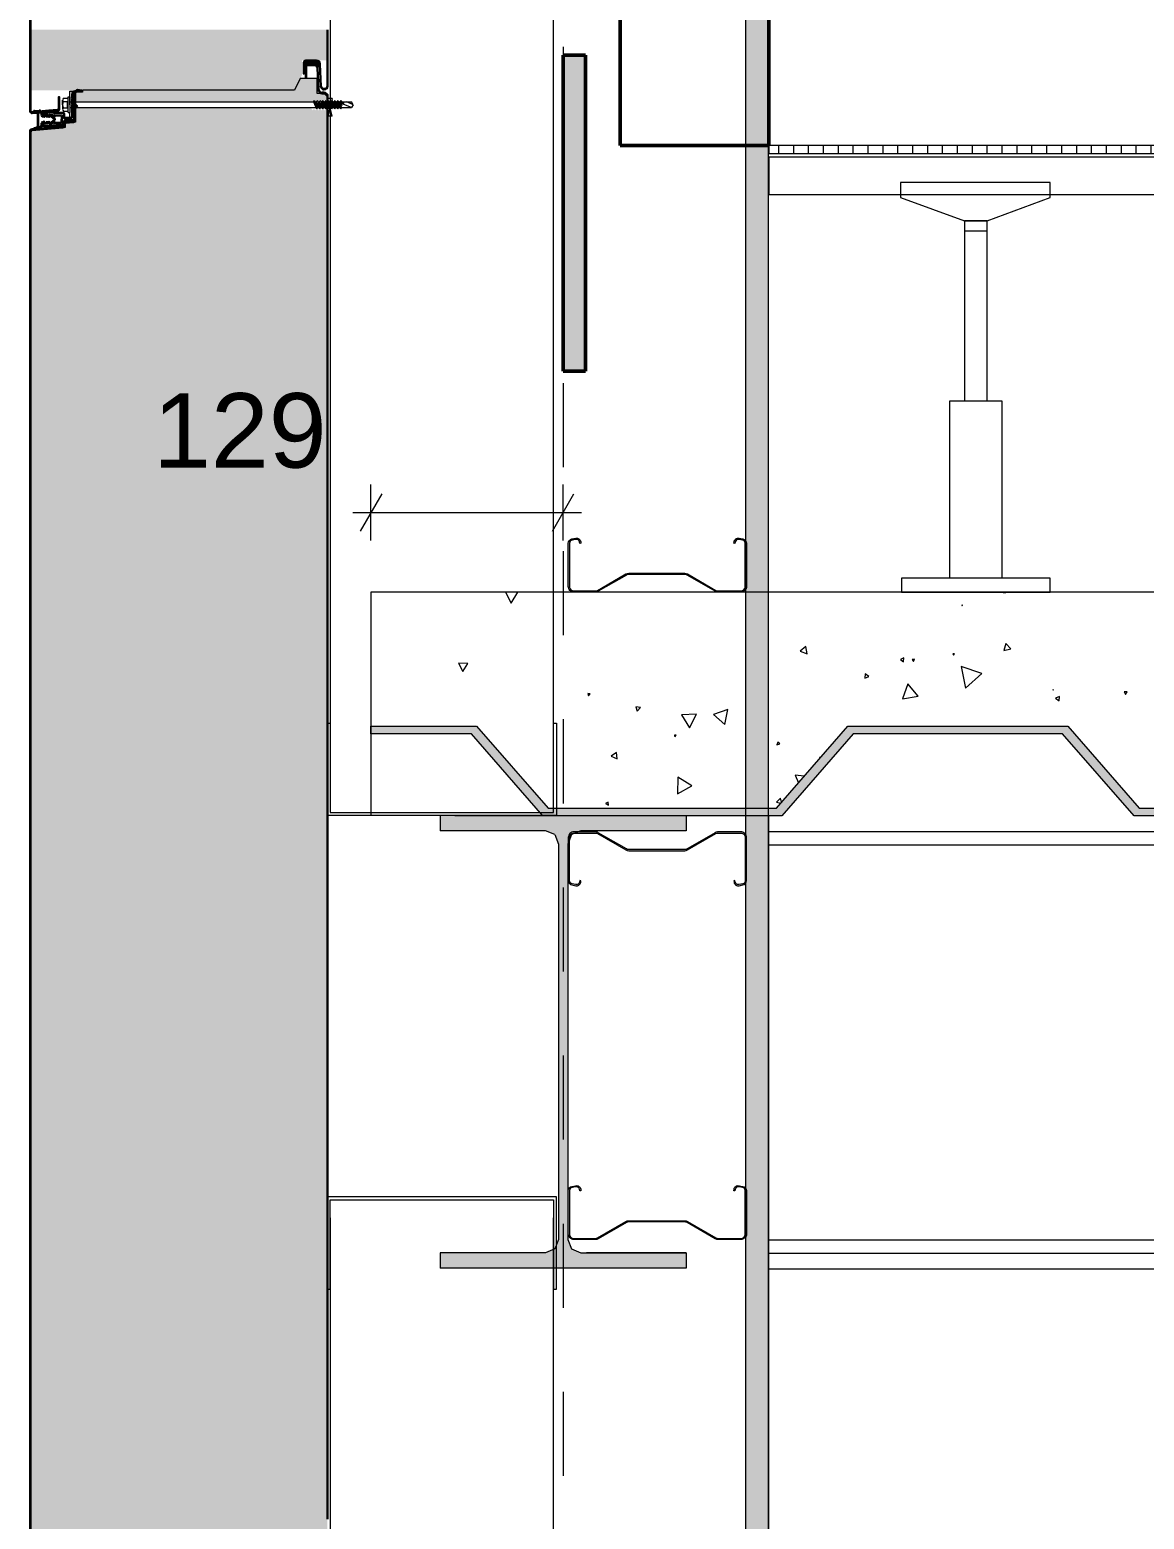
# Model space of a CAD drawing. Header units: millimetres. Extents: x -54677 to 188015, y -4000 to 32873.
# Drawn here: x -20213 to -19465, y 15278 to 16278 of the extents above; entities that cross this region are included whole.
import ezdxf

# ---------------------------------------------------------------- set-up
doc = ezdxf.new("R2010")
doc.units = ezdxf.units.MM
doc.header["$MEASUREMENT"] = 0
doc.linetypes.add('Dashed', pattern=[112.888889, 56.444445, -56.444445])
for name, color, linetype, lineweight in [('0_Pen_No__1', 7, 'Continuous', 13), ('0_Pen_No__101', 252, 'Continuous', 15), ('0_Pen_No__3', 7, 'Continuous', 18), ('0_Pen_No__4', 7, 'Continuous', 20), ('0_Pen_No__5', 7, 'Continuous', 25), ('0_Pen_No__7', 7, 'Continuous', 35), ('A-25-M_Wall_Int_Pen_No__87', 8, 'Continuous', 20), ('A-30-M_Stair_Pen_No__146', 8, 'Continuous', 0), ('A-30-M_Stair_Pen_No__191', 7, 'Continuous', 5), ('New_A-30-M_Stair_Pen_No__191', 7, 'Continuous', 5), ('New_A-95-D_1_20_Pen_No__1', 7, 'Continuous', 13), ('New_S-280-M_STRUCT_FRAME.IFC Import_Pen_No__1', 7, 'Continuous', 13), ('New_S-280-M_STRUCT_FRAME.IFC Import_Pen_No__160', 5, 'Continuous', 200), ('New_S-280-M_STRUCT_FRAME.IFC Import_Pen_No__90', 8, 'Continuous', 20), ('S-280-M_STRUCT_FRAME.IFC Import_Pen_No__1', 7, 'Continuous', 13), ('S-280-M_STRUCT_FRAME.IFC Import_Pen_No__160', 5, 'Continuous', 200)]:
    doc.layers.add(name, color=color, linetype=linetype, lineweight=lineweight)
for name, color, linetype, lineweight, true_color in [('0_Pen_No__81', 7, 'Continuous', 20, 0x6a6a6a), ('A-20-M_Ceiling_Pen_No__241', 7, 'Continuous', 13, 0xc30c20), ('A-20-M_Floor_Slab_Pen_No__149', 7, 'Continuous', 0, 0x2a2a2a), ('A-30-M_Stair_Pen_No__107', 7, 'Continuous', 15, 0xa6a6a6), ('A-30-M_Stair_Pen_No__145', 7, 'Continuous', 0, 0xa6a6a6), ('New_A-25-M_Wall_Int_Pen_No__27', 7, 'Continuous', 50, 0x2a2a2a), ('New_A-30-M_Stair_Pen_No__145', 7, 'Continuous', 0, 0xa6a6a6), ('New_S-280-M_STRUCT_FRAME.IFC Import_Pen_No__30', 7, 'Continuous', 50, 0x2a2a2a)]:
    doc.layers.add(name, color=color, linetype=linetype, lineweight=lineweight, true_color=true_color)
doc.layers.add('New_A-95-D_1_20', color=7, linetype='Continuous')
doc.styles.add('GENERATED_STYLE_1', font='')
doc.styles.get('GENERATED_STYLE_1').set_extended_font_data('Arial')
doc.dimstyles.new('GENERATED_STYLE__3', dxfattribs={"dimtxt": 50, "dimasz": 19, "dimexe": 0.18, "dimexo": 50, "dimgap": 0.09, "dimtad": 1, "dimtih": 1, "dimtoh": 1, "dimdec": 0, "dimzin": 0, "dimdsep": 46, "dimtxsty": 'GENERATED_STYLE_1', "dimblk": 'ARROWHEAD_2', "dimblk1": 'ARROWHEAD_2', "dimblk2": 'ARROWHEAD_2', "dimcen": 0.09, "dimclrd": 7, "dimclre": 7, "dimclrt": 7, "dimadec": 0, "dimazin": 0, "dimtfac": 1, "dimtdec": 4, "dimtmove": 2, "dimatfit": 3, "dimfxl": 1, "dimtolj": 1, "dimtzin": 0, "dimarcsym": 0})

# ---------------------------------------------------------------- blocks, each defined once
blk = doc.blocks.new('*X12')
at = {"layer": '0_Pen_No__101', "linetype": 'Continuous'}
for p, q in [((-19893.5, 15900), (-19889.7, 15892.7)), ((-19889.7, 15892.7), (-19885.1, 15900)), ((-19586.7, 15891.2), (-19587.1, 15891.2)), ((-19587.1, 15891.2), (-19586.9, 15890.9)), ((-19586.9, 15890.9), (-19586.7, 15891.2)), ((-19559.2, 15899.5), (-19555.7, 15900)), ((-19558.9, 15900), (-19559.2, 15899.5)), ((-19691.9, 15863.6), (-19695.7, 15860.3)), ((-19695.7, 15860.3), (-19690.9, 15858.6)), ((-19690.9, 15858.6), (-19691.9, 15863.6)), ((-19557.5, 15865.5), (-19558.9, 15860.9)), ((-19558.9, 15860.9), (-19554.2, 15862)), ((-19554.2, 15862), (-19557.5, 15865.5)), ((-19925.1, 15852.4), (-19922.2, 15846.7)), ((-19918.7, 15852.1), (-19925.1, 15852.4)), ((-19922.2, 15846.7), (-19918.7, 15852.1)), ((-19626, 15855.8), (-19628.3, 15854.7)), ((-19628.3, 15854.7), (-19626.2, 15853.2)), ((-19626.2, 15853.2), (-19626, 15855.8)), ((-19618.8, 15855), (-19620.4, 15854.9)), ((-19620.4, 15854.9), (-19619.5, 15853.5)), ((-19619.5, 15853.5), (-19618.8, 15855)), ((-19592.1, 15858.5), (-19593.1, 15858.6)), ((-19593.1, 15858.6), (-19592.6, 15857.7)), ((-19592.6, 15857.7), (-19592.1, 15858.5)), ((-19652.1, 15845.1), (-19652.3, 15842.2)), ((-19652.3, 15842.2), (-19649.6, 15843.4)), ((-19649.6, 15843.4), (-19652.1, 15845.1)), ((-19573.6, 15845.3), (-19587.6, 15850)), ((-19587.6, 15850), (-19584.6, 15835.5)), ((-19584.6, 15835.5), (-19573.6, 15845.3)), ((-19838.3, 15832), (-19837.8, 15830.4)), ((-19836.7, 15831.7), (-19838.3, 15832)), ((-19837.8, 15830.4), (-19836.7, 15831.7)), ((-19623.3, 15838.4), (-19627, 15828.3)), ((-19627, 15828.3), (-19616.4, 15830.1)), ((-19616.4, 15830.1), (-19623.3, 15838.4)), ((-19525.7, 15834.7), (-19526, 15834.5)), ((-19526, 15834.5), (-19525.6, 15834.4)), ((-19525.6, 15834.4), (-19525.7, 15834.7)), ((-19476.2, 15833), (-19478.2, 15833.1)), ((-19478.2, 15833.1), (-19477.2, 15831.3)), ((-19477.2, 15831.3), (-19476.2, 15833)), ((-19806, 15823.1), (-19805, 15820.1)), ((-19802.8, 15822.5), (-19806, 15823.1)), ((-19805, 15820.1), (-19802.8, 15822.5)), ((-19744.2, 15821.3), (-19753.9, 15817.9)), ((-19746.2, 15811.2), (-19744.2, 15821.3)), ((-19521.6, 15830), (-19524.2, 15828.8)), ((-19524.2, 15828.8), (-19521.8, 15827.1)), ((-19521.8, 15827.1), (-19521.6, 15830)), ((-19765.2, 15818), (-19775.3, 15817.6)), ((-19775.3, 15817.6), (-19770, 15809)), ((-19770, 15809), (-19765.2, 15818)), ((-19753.9, 15817.9), (-19746.2, 15811.2)), ((-19778.9, 15803.9), (-19780.1, 15804.1)), ((-19780.1, 15804.1), (-19779.7, 15802.9)), ((-19779.7, 15802.9), (-19778.9, 15803.9)), ((-19819, 15792.4), (-19822.6, 15789.9)), ((-19818.6, 15788), (-19819, 15792.4)), ((-19710.7, 15799.4), (-19711.2, 15797.6)), ((-19711.2, 15797.6), (-19709.4, 15798.1)), ((-19709.4, 15798.1), (-19710.7, 15799.4)), ((-19822.6, 15789.9), (-19818.6, 15788)), ((-19682.7, 15789), (-19682.7, 15788.8)), ((-19682.5, 15788.9), (-19682.7, 15789)), ((-19682.7, 15788.8), (-19682.5, 15788.9)), ((-19777.8, 15775.8), (-19778, 15764.7)), ((-19768.3, 15770), (-19777.8, 15775.8)), ((-19692.9, 15776.5), (-19699, 15777.2)), ((-19699, 15777.2), (-19696.8, 15772)), ((-19778, 15764.7), (-19768.3, 15770)), ((-19708.9, 15761.8), (-19711.5, 15759)), ((-19708.1, 15759.1), (-19708.9, 15761.8)), ((-19824.5, 15759.1), (-19826.3, 15758)), ((-19826.3, 15758), (-19824.4, 15757)), ((-19824.4, 15757), (-19824.5, 15759.1)), ((-19711.5, 15759), (-19708.7, 15758.3))]:
    blk.add_line(p, q, dxfattribs=at)
blk = doc.blocks.new('Fill_6_1', base_point=(0, 0))
at = {"layer": '0_Pen_No__101', "color": 8, "linetype": 'Continuous', "lineweight": 15}
for p, q in [((-19983.8, 15900), (-19983.8, 15810)), ((-19468, 15900), (-19983.8, 15900)), ((-18277.5, 15900), (-19468, 15900)), ((-19983.8, 15810), (-19912.9, 15810)), ((-19912.9, 15810), (-19864.8, 15755)), ((-19711.6, 15755), (-19663.6, 15810)), ((-19663.6, 15810), (-19516, 15810)), ((-19516, 15810), (-19468, 15755)), ((-19864.8, 15755), (-19711.6, 15755)), ((-19468, 15755), (-19468, 15755)), ((-19468, 15755), (-19314.8, 15755))]:
    blk.add_line(p, q, dxfattribs=at)
at = {"layer": '0_Pen_No__101', "linetype": 'Continuous'}
blk.add_blockref('*X12', (0, 0), dxfattribs=at)
blk = doc.blocks.new('*D34')
at = {"layer": 'New_A-95-D_1_20_Pen_No__1', "linetype": 'Continuous'}
for p, q in [((-19983.8, 15934.8), (-19983.8, 15972.3)), ((-19854.8, 15934.8), (-19854.8, 15972.3)), ((-19976.5, 15966), (-19991, 15941)), ((-19862, 15941), (-19847.5, 15966)), ((-19996, 15953.5), (-19983.8, 15953.5)), ((-19983.8, 15953.5), (-19854.8, 15953.5)), ((-19854.8, 15953.5), (-19842.5, 15953.5))]:
    blk.add_line(p, q, dxfattribs=at)
at = {"layer": 'New_A-95-D_1_20_Pen_No__1', "insert": (-20130.1, 15982.9), "char_height": 50, "attachment_point": 7, "style": 'GENERATED_STYLE_1'}
blk.add_mtext('\\A1;{\\fArial|b0|i0|c0|p34;129}', dxfattribs=at)
blk = doc.blocks.new('ARROWHEAD_2')
at = {"color": 0, "linetype": 'Continuous', "lineweight": 0}
for p, q in [((-0.378, -0.655), (0.378, 0.655)), ((0, 0), (-1, 0))]:
    blk.add_line(p, q, dxfattribs=at)

msp = doc.modelspace()

# ---------------------------------------------------------------- hatches: boundary and pattern name
at = {"layer": '0_Pen_No__3', "linetype": 'Continuous'}
msp.add_hatch(color=256, dxfattribs=at).paths.add_polyline_path([(-20022.1, 16254.4), (-20026, 16254.4, 0.414214), (-20027.7, 16252.8), (-20028.6, 16252.8), (-20028.6, 16255.4, -0.414214), (-20027.5, 16256.4), (-20020.4, 16256.4, -0.39896), (-20018.4, 16254.5), (-20018.4, 16252.8), (-20019.6, 16252.8, 0.304072)])
h = msp.add_hatch(dxfattribs=at)
h.set_pattern_fill('ANSI31_0001', color=256, style=0, pattern_type=2)
h.set_pattern_definition([(135, (-19255.35, 15583.42), (220.97, 220.97), [])])
h.paths.add_polyline_path([(-20018.4, 16252.8), (-20019.6, 16252.8, 0.304072), (-20022.1, 16254.4), (-20026, 16254.4, 0.414214), (-20027.7, 16252.8), (-20028.6, 16252.8), (-20028.6, 16255.4, -0.414214), (-20027.5, 16256.4), (-20020.4, 16256.4, -0.39896), (-20018.4, 16254.5)])
at = {"layer": '0_Pen_No__4', "linetype": 'Continuous', "lineweight": 0, "true_color": 0x000000}
for points in [[(-20013.2, 16277.6), (-20013.2, 16256.9), (-20013.2, 16257), (-20030.2, 16257), (-20030.2, 16247), (-20035.2, 16237), (-20212.2, 16237), (-20212.2, 16277.6)], [(-20021.8, 16230.1), (-20022.5, 16229.3), (-20182.2, 16229.3), (-20182.2, 16235.2, -0.085197), (-20182.2, 16235.6), (-20177.5, 16235.6), (-20177.5, 16237), (-20035.2, 16237), (-20031.3, 16244.8), (-20020, 16244.8), (-20020, 16234.8), (-20015.2, 16234.8), (-20013.2, 16232.8), (-20013.2, 16229.3), (-20013.5, 16229.3), (-20013.8, 16230.1), (-20013.5, 16228.9), (-20013.5, 16228.9), (-20013.9, 16228.2), (-20013.9, 16228.2), (-20014.5, 16229.3), (-20013.8, 16230.1)], [(-20212.2, 16122.9), (-20212.2, 16198.9), (-20212.2, 16209.9), (-20204.6, 16210.5), (-20202.7, 16210.7), (-20189.2, 16211.9), (-20189.2, 16214.5, -0.177727), (-20189.1, 16214.9), (-20182.2, 16215.5), (-20182.2, 16224.8), (-20181.8, 16225.3), (-20024, 16225.3), (-20023.1, 16223.4), (-20022.7, 16224.2), (-20021.7, 16224.2), (-20021.1, 16223.4), (-20020.7, 16224.2), (-20019.7, 16224.2), (-20019.1, 16223.4), (-20018.7, 16224.2), (-20017.7, 16224.2), (-20017.1, 16223.4), (-20016.7, 16224.2), (-20015.7, 16224.2), (-20015.1, 16223.4), (-20014.7, 16224.2), (-20013.7, 16224.2), (-20013.2, 16223.5), (-20013.2, 16122.9)], [(-20013.2, 16122.9), (-20013.2, 15277.6), (-20212.2, 15277.6), (-20212.2, 16122.9)], [(-20013.2, 15277.6), (-20013.2, 15256.9), (-20013.2, 15257), (-20030.2, 15257), (-20030.2, 15247), (-20035.2, 15237), (-20212.2, 15237), (-20212.2, 15277.6)]]:
    msp.add_hatch(color=178, dxfattribs=at).paths.add_polyline_path(points)
at = {"layer": '0_Pen_No__4', "linetype": 'Continuous'}
h = msp.add_hatch(dxfattribs=at)
h.set_pattern_fill('INSUL_0001', color=256, style=0, pattern_type=2)
h.set_pattern_definition([(135, (-19455.1, 15233), (1591, 1591), []), (135, (-18924.8, 15763.2), (1591, 1591), [750, -750]), (135, (-18394.5, 16293.6), (1591, 1591), [750, -750])])
h.paths.add_polyline_path([(-20184.3, 16229.3), (-20182.2, 16235.2, -0.085197), (-20182.2, 16235.6), (-20177.5, 16235.6), (-20177.5, 16237), (-20035.2, 16237), (-20031.3, 16244.8), (-20020, 16244.8), (-20020, 16234.8), (-20015.2, 16234.8), (-20013.2, 16232.8), (-20013.2, 16228.5), (-20013.5, 16228.9), (-20013.9, 16228.2), (-20014.9, 16228.2), (-20015.5, 16228.9), (-20015.9, 16228.2), (-20016.9, 16228.2), (-20017.5, 16228.9), (-20017.9, 16228.2), (-20018.9, 16228.2), (-20019.5, 16228.9), (-20019.9, 16228.2), (-20020.9, 16228.2), (-20021.5, 16228.9), (-20024, 16229.3)])
at = {"layer": '0_Pen_No__7', "linetype": 'Continuous'}
h = msp.add_hatch(dxfattribs=at)
h.set_pattern_fill('ANSI31_0001', color=256, style=0, pattern_type=2)
h.set_pattern_definition([(45, (-20090.32, 16101.44), (-265.17, 265.17), [])])
h.paths.add_polyline_path([(-20196.2, 16217.9, -0.512725), (-20196.2, 16217.1), (-20199.2, 16215, -0.645734), (-20199.5, 16215.2), (-20199.4, 16215.5), (-20201.8, 16215.5), (-20202.6, 16215, -0.645734), (-20202.9, 16215.2), (-20202.8, 16215.5), (-20204.3, 16215.5, 0.414214), (-20204.8, 16215), (-20204.8, 16213.6, -0.185503), (-20205, 16213), (-20206.3, 16211.6, -0.189692), (-20207, 16211.2), (-20209.7, 16211, -0.78441), (-20209.8, 16211.6), (-20208, 16212, 0.34718), (-20207.3, 16213), (-20207.3, 16221.3, 0.396857), (-20208.2, 16222.3), (-20209.9, 16222.4, -0.78441), (-20209.9, 16223), (-20206.6, 16223.2, -0.235302), (-20205.8, 16222.9), (-20205, 16222.1, -0.185503), (-20204.8, 16221.4), (-20204.8, 16220, 0.414214), (-20204.3, 16219.5), (-20202.8, 16219.5), (-20202.9, 16219.9, -0.645734), (-20202.6, 16220.1), (-20201.8, 16219.5), (-20199.4, 16219.5), (-20199.5, 16219.9, -0.645734), (-20199.2, 16220.1)])
h.paths.add_polyline_path([(-20197.6, 16217.4, 0.512725), (-20197.6, 16217.7), (-20198.7, 16218.5, 0.157084), (-20199, 16218.6), (-20201.3, 16218.6), (-20200.8, 16217.5), (-20201.3, 16216.4), (-20199, 16216.4, 0.157084), (-20198.7, 16216.5)], flags=0)
h.paths.add_polyline_path([(-20201.7, 16217.5), (-20202.2, 16218.6), (-20205.1, 16218.6, 0.414214), (-20205.3, 16218.4), (-20205.3, 16216.6, 0.414214), (-20205.1, 16216.4), (-20202.2, 16216.4)], flags=0)
at = {"layer": 'A-30-M_Stair_Pen_No__107', "linetype": 'Continuous'}
h = msp.add_hatch(dxfattribs=at)
h.set_pattern_fill('Gypsum_PB_0001', color=256, style=0, pattern_type=2)
h.set_pattern_definition([(0, (0, 0), (0, 3), [0, -3])])
h.paths.add_polyline_path([(-19716.8, 18902.6), (-19732.3, 18902.6), (-19732.3, 14608), (-19716.8, 14608)])
at = {"layer": 'A-30-M_Stair_Pen_No__145', "linetype": 'Continuous'}
h = msp.add_hatch(dxfattribs=at)
h.set_pattern_fill('Floor_Finish_0001', color=256, style=0, pattern_type=2)
h.set_pattern_definition([(90, (0, 0), (-10, 0), [])])
h.paths.add_polyline_path([(-19716.6, 16194.5), (-16696.7, 16194.5), (-16696.7, 16200), (-19716.6, 16200)])
at = {"layer": 'A-30-M_Stair_Pen_No__146', "linetype": 'Continuous'}
msp.add_hatch(color=256, dxfattribs=at).paths.add_polyline_path([(-19912.9, 15810), (-19864.8, 15755), (-19711.6, 15755), (-19663.6, 15810), (-19516, 15810), (-19468, 15755), (-19314.8, 15755), (-19266.7, 15810), (-19119.2, 15810), (-19071.1, 15755), (-18987.1, 15755), (-18917.9, 15755), (-18869.9, 15810), (-18722.4, 15810), (-18674.3, 15755), (-18549.9, 15755), (-18521.1, 15755), (-18473, 15810), (-18325.5, 15810), (-18277.5, 15755), (-18124.3, 15755), (-18076.2, 15810), (-17928.7, 15810), (-17880.6, 15755), (-17796.6, 15755), (-17727.4, 15755), (-17679.4, 15810), (-17531.8, 15810), (-17483.8, 15755), (-17330.6, 15755), (-17282.5, 15810), (-17135, 15810), (-17086.9, 15755), (-16933.7, 15755), (-16885.7, 15810), (-16738.1, 15810), (-16706.4, 15773.6), (-16706.4, 15764.3), (-16741.7, 15804.7), (-16882.1, 15804.7), (-16929.9, 15750), (-16933.7, 15750), (-16933.7, 15749.7), (-17090.5, 15749.7), (-17138.5, 15804.7), (-17279, 15804.7), (-17327, 15749.8), (-17487.3, 15749.8), (-17535.4, 15804.8), (-17675.8, 15804.8), (-17723.8, 15749.9), (-17727.4, 15749.9), (-17727.4, 15749.7), (-17884.2, 15749.7), (-17932.2, 15804.7), (-18072.7, 15804.7), (-18120.7, 15749.8), (-18120.9, 15749.8), (-18120.9, 15749.7), (-18124.3, 15749.7), (-18281, 15749.7), (-18329.1, 15804.7), (-18469.5, 15804.7), (-18517.5, 15749.8), (-18677.9, 15749.8), (-18725.9, 15804.8), (-18866.3, 15804.8), (-18914.4, 15749.9), (-18914.5, 15749.9), (-18914.6, 15749.7), (-18917.9, 15749.7), (-19074.7, 15749.7), (-19122.7, 15804.7), (-19263.2, 15804.7), (-19311.2, 15749.8), (-19471.5, 15749.8), (-19519.6, 15804.8), (-19660, 15804.8), (-19708, 15749.9), (-19868.4, 15749.9), (-19916.4, 15804.9), (-19983.8, 15804.9), (-19983.8, 15810)])
at = {"layer": 'New_A-30-M_Stair_Pen_No__145', "linetype": 'Continuous'}
h = msp.add_hatch(dxfattribs=at)
h.set_pattern_fill('Plywood_0001', color=256, style=0, pattern_type=2)
h.set_pattern_definition([(0, (0, 0), (0, 40), [])])
h.paths.add_polyline_path([(-16696.7, 16192), (-19716.6, 16192), (-19716.6, 16167), (-16696.7, 16167)])
for points in [[(-19735.5, 15900), (-19750.5, 15900, -0.131652), (-19752.6, 15900.6), (-19771.6, 15911.5, 0.131652), (-19773.1, 15911.9), (-19810.7, 15911.9, 0.131652), (-19812.2, 15911.5), (-19831.2, 15900.6, -0.131652), (-19833.3, 15900), (-19847.5, 15900, -0.414214), (-19851.3, 15903.8), (-19851.3, 15932.9, -0.36397), (-19848.9, 15935.7), (-19846.3, 15936.2, -0.414214), (-19843, 15933.9), (-19842.8, 15932.8), (-19843.6, 15932.7), (-19843.8, 15933.7, 0.414214), (-19846.2, 15935.4), (-19848.8, 15935, 0.36397), (-19850.5, 15932.9), (-19850.5, 15903.8, 0.414214), (-19847.5, 15900.8), (-19833.3, 15900.8, 0.131652), (-19831.6, 15901.2), (-19812.6, 15912.2, -0.131652), (-19810.7, 15912.7), (-19773.1, 15912.7, -0.131652), (-19771.2, 15912.2), (-19752.2, 15901.2, 0.131652), (-19750.5, 15900.8), (-19735.5, 15900.8, 0.414214), (-19732.5, 15903.8), (-19732.5, 15932.9, 0.36397), (-19734.2, 15935), (-19736.8, 15935.4, 0.414214), (-19739.2, 15933.7), (-19739.4, 15932.7), (-19740.2, 15932.8), (-19740, 15933.9, -0.414214), (-19736.7, 15936.2), (-19734.1, 15935.7, -0.36397), (-19731.7, 15932.9), (-19731.7, 15903.8, -0.414214)], [(-19735.5, 15739.1), (-19750.5, 15739.1, 0.131652), (-19752.6, 15738.5), (-19771.6, 15727.6, -0.131652), (-19773.1, 15727.2), (-19810.7, 15727.2, -0.131652), (-19812.2, 15727.6), (-19831.2, 15738.5, 0.131652), (-19833.3, 15739.1), (-19847.5, 15739.1, 0.414214), (-19851.3, 15735.3), (-19851.3, 15706.2, 0.36397), (-19848.9, 15703.4), (-19846.3, 15702.9, 0.414214), (-19843, 15705.2), (-19842.8, 15706.3), (-19843.6, 15706.4), (-19843.8, 15705.4, -0.414214), (-19846.2, 15703.7), (-19848.8, 15704.1, -0.36397), (-19850.5, 15706.2), (-19850.5, 15735.3, -0.414214), (-19847.5, 15738.3), (-19833.3, 15738.3, -0.131652), (-19831.6, 15737.9), (-19812.6, 15726.9, 0.131652), (-19810.7, 15726.4), (-19773.1, 15726.4, 0.131652), (-19771.2, 15726.9), (-19752.2, 15737.9, -0.131652), (-19750.5, 15738.3), (-19735.5, 15738.3, -0.414214), (-19732.5, 15735.3), (-19732.5, 15706.2, -0.36397), (-19734.2, 15704.1), (-19736.8, 15703.7, -0.414214), (-19739.2, 15705.4), (-19739.4, 15706.4), (-19740.2, 15706.3), (-19740, 15705.2, 0.414214), (-19736.7, 15702.9), (-19734.1, 15703.4, 0.36397), (-19731.7, 15706.2), (-19731.7, 15735.3, 0.414214)], [(-19735.5, 15465.3), (-19750.5, 15465.3, -0.131652), (-19752.6, 15465.9), (-19771.6, 15476.8, 0.131652), (-19773.1, 15477.2), (-19810.7, 15477.2, 0.131652), (-19812.2, 15476.8), (-19831.2, 15465.9, -0.131652), (-19833.3, 15465.3), (-19847.5, 15465.3, -0.414214), (-19851.3, 15469.1), (-19851.3, 15498.2, -0.36397), (-19848.9, 15501), (-19846.3, 15501.5, -0.414214), (-19843, 15499.2), (-19842.8, 15498.1), (-19843.6, 15498), (-19843.8, 15499, 0.414214), (-19846.2, 15500.7), (-19848.8, 15500.3, 0.36397), (-19850.5, 15498.2), (-19850.5, 15469.1, 0.414214), (-19847.5, 15466.1), (-19833.3, 15466.1, 0.131652), (-19831.6, 15466.5), (-19812.6, 15477.5, -0.131652), (-19810.7, 15478), (-19773.1, 15478, -0.131652), (-19771.2, 15477.5), (-19752.2, 15466.5, 0.131652), (-19750.5, 15466.1), (-19735.5, 15466.1, 0.414214), (-19732.5, 15469.1), (-19732.5, 15498.2, 0.36397), (-19734.2, 15500.3), (-19736.8, 15500.7, 0.414214), (-19739.2, 15499), (-19739.4, 15498), (-19740.2, 15498.1), (-19740, 15499.2, -0.414214), (-19736.7, 15501.5), (-19734.1, 15501, -0.36397), (-19731.7, 15498.2), (-19731.7, 15469.1, -0.414214)]]:
    msp.add_hatch(color=256, dxfattribs=at).paths.add_polyline_path(points)
at = {"layer": 'New_S-280-M_STRUCT_FRAME.IFC Import_Pen_No__160', "linetype": 'Continuous', "lineweight": 0, "true_color": 0x00007f}
for points in [[(-19839.7, 16260.6), (-19854.7, 16260.6), (-19854.7, 16048.4), (-19839.7, 16048.4)], [(-19772.2, 15446.2), (-19772.2, 15456.4), (-19842.8, 15456.4), (-19849.1, 15459), (-19851.7, 15465.3), (-19851.7, 15730.9), (-19849.1, 15737.2), (-19842.8, 15739.8), (-19772.2, 15739.8), (-19772.2, 15750), (-19937.3, 15750), (-19937.3, 15739.8), (-19866.7, 15739.8), (-19860.4, 15737.2), (-19857.8, 15730.9), (-19857.8, 15465.3), (-19860.4, 15459), (-19866.7, 15456.4), (-19937.3, 15456.4), (-19937.3, 15446.2)]]:
    msp.add_hatch(color=176, dxfattribs=at).paths.add_polyline_path(points)
at = {"layer": 'S-280-M_STRUCT_FRAME.IFC Import_Pen_No__160', "linetype": 'Continuous', "lineweight": 0, "true_color": 0x00007f}
msp.add_hatch(color=176, dxfattribs=at).paths.add_polyline_path([(-19772.2, 15446.2), (-19772.2, 15456.4), (-19842.8, 15456.4), (-19849.1, 15459), (-19851.7, 15465.3), (-19851.7, 15730.9), (-19849.1, 15737.2), (-19842.8, 15739.8), (-19772.2, 15739.8), (-19772.2, 15750), (-19937.3, 15750), (-19937.3, 15739.8), (-19866.7, 15739.8), (-19860.4, 15737.2), (-19857.8, 15730.9), (-19857.8, 15465.3), (-19860.4, 15459), (-19866.7, 15456.4), (-19937.3, 15456.4), (-19937.3, 15446.2)])

# ---------------------------------------------------------------- linework, layer by layer
at = {"layer": '0_Pen_No__1', "linetype": 'Continuous'}
for p, q in [((-20190.9, 16227.3), (-20190.9, 16230.4)), ((-20190.3, 16231.6), (-20187.1, 16231.6)), ((-20187.1, 16232.6), (-20185.9, 16232.6)), ((-20187.1, 16222), (-20187.1, 16232.6)), ((-20185.9, 16227.3), (-20185.9, 16236.3)), ((-20185.9, 16236.3), (-20182.9, 16236.3)), ((-20185.9, 16232.6), (-20185.9, 16222)), ((-20182.9, 16236.3), (-20182.9, 16236)), ((-20190.9, 16227.3), (-20190.9, 16224.2)), ((-20190.5, 16229.4), (-20187.1, 16229.4)), ((-20190.5, 16225.2), (-20187.1, 16225.2)), ((-20190.3, 16223), (-20187.1, 16223)), ((-20187.5, 16225.2), (-20187.5, 16229.4)), ((-20187.1, 16222), (-20185.9, 16222)), ((-20185.9, 16229.3), (-20022.5, 16229.3)), ((-20185.9, 16225.3), (-20020.6, 16225.3)), ((-20185.9, 16218.4), (-20185.9, 16222)), ((-20022.5, 16229.3), (-20021.8, 16230.1)), ((-20022.5, 16229.3), (-20020.3, 16224.6)), ((-20021.8, 16230.1), (-20020.3, 16224.6)), ((-20021.8, 16230.1), (-20019.7, 16225.3)), ((-20021.5, 16229.3), (-20020.5, 16229.3)), ((-20020.5, 16229.3), (-20019.8, 16230.1)), ((-20020.5, 16229.3), (-20018.3, 16224.6)), ((-20019.7, 16225.3), (-20020.3, 16224.6)), ((-20019.8, 16230.1), (-20017.7, 16225.3)), ((-20019.8, 16230.1), (-20018.3, 16224.6)), ((-20019.7, 16225.3), (-20018.6, 16225.3)), ((-20019.5, 16229.3), (-20018.5, 16229.3)), ((-20018.5, 16229.3), (-20017.8, 16230.1)), ((-20018.5, 16229.3), (-20016.3, 16224.6)), ((-20017.7, 16225.3), (-20018.3, 16224.6)), ((-20017.8, 16230.1), (-20015.7, 16225.3)), ((-20017.8, 16230.1), (-20016.3, 16224.6)), ((-20017.7, 16225.3), (-20016.6, 16225.3)), ((-20017.5, 16229.3), (-20016.5, 16229.3)), ((-20016.5, 16229.3), (-20015.8, 16230.1)), ((-20016.5, 16229.3), (-20014.3, 16224.6)), ((-20015.7, 16225.3), (-20016.3, 16224.6)), ((-20015.8, 16230.1), (-20014.3, 16224.6)), ((-20015.8, 16230.1), (-20013.7, 16225.3)), ((-20015.7, 16225.3), (-20014.6, 16225.3)), ((-20015.5, 16229.3), (-20014.5, 16229.3)), ((-20014.5, 16229.3), (-20013.8, 16230.1)), ((-20014.5, 16229.3), (-20012.3, 16224.6)), ((-20013.7, 16225.3), (-20014.3, 16224.6)), ((-20013.8, 16230.1), (-20011.7, 16225.3)), ((-20013.8, 16230.1), (-20012.3, 16224.6)), ((-20013.7, 16225.3), (-20012.6, 16225.3)), ((-20013.5, 16229.3), (-20012.5, 16229.3)), ((-20012.5, 16229.3), (-20011.8, 16230.1)), ((-20012.5, 16229.3), (-20010.3, 16224.6)), ((-20011.7, 16225.3), (-20012.3, 16224.6)), ((-20011.8, 16230.1), (-20010.3, 16224.6)), ((-20011.8, 16230.1), (-20009.7, 16225.3)), ((-20011.7, 16225.3), (-20010.6, 16225.3)), ((-20011.5, 16229.3), (-20010.5, 16229.3)), ((-20010.5, 16229.3), (-20009.8, 16230.1)), ((-20010.5, 16229.3), (-20008.3, 16224.6)), ((-20009.7, 16225.3), (-20010.3, 16224.6)), ((-20009.8, 16230.1), (-20007.7, 16225.3)), ((-20009.8, 16230.1), (-20008.3, 16224.6)), ((-20009.7, 16225.3), (-20008.6, 16225.3)), ((-20009.5, 16229.3), (-20008.5, 16229.3)), ((-20008.5, 16229.3), (-20007.8, 16230.1)), ((-20008.5, 16229.3), (-20006.3, 16224.6)), ((-20007.7, 16225.3), (-20008.3, 16224.6)), ((-20007.8, 16230.1), (-20006.3, 16224.6)), ((-20007.8, 16230.1), (-20005.7, 16225.3)), ((-20007.7, 16225.3), (-20006.6, 16225.3)), ((-20007.5, 16229.3), (-20006.5, 16229.3)), ((-20006.5, 16229.3), (-20005.8, 16230.1)), ((-20006.5, 16229.3), (-20004.3, 16224.6)), ((-20005.7, 16225.3), (-20006.3, 16224.6)), ((-20005.8, 16230.1), (-20003.7, 16225.3)), ((-20005.8, 16230.1), (-20004.3, 16224.6)), ((-20005.7, 16225.3), (-20004.6, 16225.3)), ((-20005.5, 16229.3), (-20004.5, 16229.3)), ((-20004.5, 16229.3), (-20003.8, 16230.1)), ((-20004.5, 16229.3), (-20003.3, 16226.8)), ((-20003.7, 16225.3), (-20004.3, 16224.6)), ((-20003.8, 16230.1), (-20003.3, 16228.3)), ((-20003.8, 16230.1), (-20003.3, 16229)), ((-20003.7, 16225.3), (-20002.6, 16225.3)), ((-20003.5, 16229.3), (-19996.9, 16229.3)), ((-20003.3, 16229), (-20003.3, 16226.8)), ((-20003.3, 16225.3), (-19996.9, 16225.3)), ((-19999.9, 16229.3), (-20002.8, 16228.5)), ((-20002.8, 16228.5), (-20002.1, 16227.5)), ((-19996.9, 16225.3), (-20002.1, 16227.5)), ((-19995.7, 16227.3), (-19999.9, 16229.3)), ((-19995.7, 16227.3), (-19996.9, 16229.3)), ((-19995.7, 16227.3), (-19996.9, 16225.3))]:
    msp.add_line(p, q, dxfattribs=at)
for centre, radius, start, end in [((-20189.3, 16230.4), 1.55, 130.9664, 221.2982), ((-20184.3, 16227.2), 6.54, 160.1759, 178.9651), ((-20184.3, 16227.4), 6.54, 181.0349, 199.8241), ((-20189.3, 16224.2), 1.55, 138.7018, 229.0336)]:
    msp.add_arc(centre, radius, start, end, dxfattribs=at)
at = {"layer": '0_Pen_No__3', "linetype": 'Continuous'}
for p, q in [((-20028.6, 16252.8), (-20028.6, 16255.4)), ((-20028.6, 16252.8), (-20028.6, 16255.4)), ((-20027.7, 16252.8), (-20028.6, 16252.8)), ((-20027.7, 16252.8), (-20028.6, 16252.8)), ((-20027.5, 16256.4), (-20020.4, 16256.4)), ((-20027.5, 16256.4), (-20020.4, 16256.4)), ((-20022.1, 16254.4), (-20026, 16254.4)), ((-20022.1, 16254.4), (-20026, 16254.4)), ((-20019.6, 16252.8), (-20018.4, 16252.8)), ((-20019.6, 16252.8), (-20018.4, 16252.8)), ((-20018.4, 16254.5), (-20018.4, 16252.8)), ((-20018.4, 16254.5), (-20018.4, 16252.8)), ((-20009.8, 16231.5), (-20012.7, 16231.5)), ((-20009.8, 16231.5), (-20012.7, 16219.5)), ((-20009.8, 16219.5), (-20012.7, 16231.5)), ((-20009.8, 16219.5), (-20012.7, 16219.5))]:
    msp.add_line(p, q, dxfattribs=at)
for centre, radius, start, end in [((-20027.5, 16255.4), 1.08, 90, 180.0001), ((-20027.5, 16255.4), 1.08, 90, 180.0001), ((-20026, 16252.8), 1.63, 90, 180), ((-20026, 16252.8), 1.63, 90, 180), ((-20022.1, 16251.8), 2.63, 22.3478, 90), ((-20022.1, 16251.8), 2.63, 22.3478, 90), ((-20020.4, 16254.4), 2, 2.9999, 90), ((-20020.4, 16254.4), 2, 2.9999, 90)]:
    msp.add_arc(centre, radius, start, end, dxfattribs=at)
at = {"layer": '0_Pen_No__4', "linetype": 'Continuous'}
for p, q in [((-20212.2, 16222.6), (-20212.2, 16277.6)), ((-20031.3, 16244.8), (-20035.2, 16237)), ((-20020, 16244.8), (-20031.3, 16244.8)), ((-20020, 16234.8), (-20020, 16244.8)), ((-20182.2, 16229.2), (-20182.2, 16235.6)), ((-20177.5, 16235.6), (-20182.2, 16235.6)), ((-20176.1, 16237), (-20177.5, 16237)), ((-20035.2, 16237), (-20177.5, 16237)), ((-20177.5, 16237), (-20177.5, 16235.6)), ((-20015.2, 16234.8), (-20020, 16234.8)), ((-20013.2, 16232.8), (-20015.2, 16234.8)), ((-20182.2, 16227.7), (-20180.9, 16226.4)), ((-20180.9, 16226.4), (-20182.2, 16224.8)), ((-20182.2, 16224.8), (-20182.2, 16215.5)), ((-20189.2, 16211.9), (-20212.2, 16209.9)), ((-20182.2, 16215.5), (-20189.2, 16214.9)), ((-20189.2, 16214.9), (-20189.2, 16211.9))]:
    msp.add_line(p, q, dxfattribs=at)
at = {"layer": '0_Pen_No__5', "linetype": 'Continuous'}
for p, q in [((-20012.7, 16239.9), (-20012.7, 16277.6)), ((-20028.6, 16248), (-20028.6, 16255.4)), ((-20027.7, 16252.8), (-20027.7, 16245.4)), ((-20027.5, 16256.4), (-20020.4, 16256.4)), ((-20022.1, 16254.4), (-20026, 16254.4)), ((-20018.7, 16237.3), (-20019.4, 16251.9)), ((-20018.4, 16254.5), (-20017.7, 16239.8)), ((-20029.1, 16248), (-20028.6, 16248)), ((-20027.7, 16245.4), (-20027.2, 16245.4)), ((-20182.9, 16235.2), (-20182.9, 16227.4)), ((-20182.2, 16227.6), (-20182.2, 16235.2)), ((-20177.9, 16236.9), (-20180.8, 16237.2)), ((-20180.8, 16236.5), (-20178, 16236.2)), ((-20178, 16236.2), (-20177.9, 16236.9)), ((-20016.2, 16235.4), (-20016.7, 16235.4)), ((-20015.3, 16235.4), (-20016.2, 16235.4)), ((-20012.7, 15277.6), (-20012.7, 16232.8)), ((-20182.9, 16227.4), (-20181.9, 16226.4)), ((-20181.9, 16226.4), (-20182.9, 16225.4)), ((-20182.9, 16225.4), (-20182.9, 16217)), ((-20180.9, 16226.4), (-20182.2, 16227.6)), ((-20182.2, 16225.1), (-20180.9, 16226.4)), ((-20182.2, 16217.1), (-20182.2, 16225.1)), ((-20190.6, 16212.7), (-20211.3, 16210.9)), ((-20211.3, 16210.2), (-20190.6, 16212)), ((-20189.9, 16214.4), (-20189.9, 16213.4)), ((-20189.2, 16213.5), (-20189.2, 16214.5)), ((-20183.6, 16216.3), (-20188.6, 16215.9)), ((-20188.6, 16215.2), (-20183.6, 16215.6))]:
    msp.add_line(p, q, dxfattribs=at)
at = {"layer": '0_Pen_No__5', "linetype": 'Continuous', "flags": 128}
for points in [[(-20212.9, 17209.2), (-20212.9, 16223.1, 0.440011), (-20211.2, 16221.6), (-20199.9, 16222.6), (-20194.2, 16223.1, 0.388879), (-20192.9, 16224.6), (-20192.9, 16232.4), (-20193.6, 16232.4), (-20193.6, 16224.5, -0.388879), (-20194.2, 16223.8), (-20200, 16223.3), (-20211.4, 16222.3, -0.440011), (-20212.2, 16223), (-20212.2, 17209.2)], [(-20013.2, 16277.6), (-20013.2, 16239.9, -0.974157), (-20017.2, 16239.8), (-20017.9, 16254.6, 0.39896), (-20020.4, 16256.9), (-20027.5, 16256.9, 0.414214), (-20029.1, 16255.4), (-20029.1, 16248)], [(-20027.2, 16245.4), (-20027.2, 16252.8, -0.414214), (-20026, 16253.9), (-20022.1, 16253.9, -0.39896), (-20019.9, 16251.9), (-20019.2, 16237.3, 0.39896), (-20016.7, 16234.9), (-20016.2, 16234.9), (-20015.3, 16234.9, -0.414214), (-20013.2, 16232.8), (-20013.2, 15277.6)], [(-20212.9, 16209.2), (-20212.9, 15223.1, 0.440011), (-20211.2, 15221.6), (-20199.9, 15222.6), (-20194.2, 15223.1, 0.388879), (-20192.9, 15224.6), (-20192.9, 15232.4), (-20193.6, 15232.4), (-20193.6, 15224.5, -0.388879), (-20194.2, 15223.8), (-20200, 15223.3), (-20211.4, 15222.3, -0.440011), (-20212.2, 15223), (-20212.2, 16209.2)]]:
    msp.add_lwpolyline(points, format="xyb", dxfattribs=at)
for points in [[(-20212.9, 16209.2), (-20212.9, 15277.6)], [(-20212.2, 15277.6), (-20212.2, 16209.2)]]:
    msp.add_lwpolyline(points, dxfattribs=at)
at = {"layer": '0_Pen_No__5', "linetype": 'Continuous'}
for centre, radius, start, end in [((-20027.5, 16255.4), 1.08, 90, 180.0001), ((-20026, 16252.8), 1.63, 90, 180), ((-20022.1, 16251.8), 2.63, 3, 90), ((-20020.4, 16254.4), 2, 2.9999, 90), ((-20180.9, 16235.2), 2, 85, 180), ((-20180.9, 16235.2), 1.3, 85, 180), ((-20016.7, 16237.4), 2, 183, 270.0001), ((-20015.2, 16239.9), 2.5, 183, 0), ((-20015.3, 16232.8), 2.63, 0, 90), ((-20211.2, 16209.2), 1.7, 95, 180), ((-20211.2, 16209.2), 1, 95, 180), ((-20190.7, 16213.5), 1.5, 275, 0), ((-20190.6, 16213.4), 0.7, 275, 0), ((-20188.4, 16214.4), 1.5, 95, 180), ((-20188.5, 16214.5), 0.7, 95.0001, 180), ((-20183.7, 16217.1), 1.5, 275, 0), ((-20183.6, 16217), 0.7, 275, 0)]:
    msp.add_arc(centre, radius, start, end, dxfattribs=at)
at = {"layer": '0_Pen_No__7', "linetype": 'Continuous'}
for p, q in [((-20209.8, 16223), (-20206.6, 16223.2)), ((-20209.8, 16222.4), (-20208.2, 16222.3)), ((-20207.3, 16213), (-20207.3, 16221.3)), ((-20205.8, 16222.9), (-20205, 16222.1)), ((-20204.8, 16220), (-20204.8, 16221.4)), ((-20209.7, 16211.6), (-20208, 16212)), ((-20209.6, 16211), (-20207, 16211.2)), ((-20206.3, 16211.6), (-20205, 16213)), ((-20204.8, 16213.6), (-20204.8, 16215)), ((-20204.3, 16219.5), (-20202.8, 16219.5)), ((-20204.3, 16215.5), (-20202.8, 16215.5)), ((-20202.8, 16219.5), (-20202.9, 16219.8)), ((-20202.8, 16215.5), (-20202.9, 16215.2)), ((-20202.6, 16220.1), (-20201.8, 16219.5)), ((-20202.6, 16215), (-20201.8, 16215.5)), ((-20201.8, 16219.5), (-20199.4, 16219.5)), ((-20201.8, 16215.5), (-20199.4, 16215.5)), ((-20199.4, 16219.5), (-20199.5, 16219.8)), ((-20199.4, 16215.5), (-20199.5, 16215.2)), ((-20199.2, 16220.1), (-20196.2, 16217.9)), ((-20199.2, 16215), (-20196.2, 16217.1))]:
    msp.add_line(p, q, dxfattribs=at)
at = {"layer": '0_Pen_No__7', "linetype": 'Continuous', "flags": 128}
msp.add_lwpolyline([(-20196.6, 16219.3, 0.198912), (-20196.3, 16219.1), (-20196.2, 16219.1), (-20196.2, 16220.2), (-20191.8, 16220, -0.414214), (-20191.3, 16219.5), (-20191.5, 16215.7, -0.388879), (-20192, 16215.2), (-20196.4, 16215), (-20196.4, 16216, 0.221334), (-20196.8, 16215.9), (-20197.7, 16215.1, -0.176327), (-20198, 16215), (-20199.8, 16214.9), (-20199.8, 16215.6, 0.221334), (-20200.2, 16215.4), (-20200.7, 16215, -0.176327), (-20201, 16214.8), (-20203.2, 16214.7), (-20203.2, 16215.7), (-20203.2, 16215.7, 0.198912), (-20203.6, 16215.6), (-20204.3, 16214.9, 0.198912), (-20204.5, 16214.6), (-20204.6, 16213.2), (-20190.7, 16213.7, 0.388879), (-20190.1, 16214.4), (-20190, 16215.4, -0.388879), (-20188.6, 16216.8), (-20183.5, 16217, 0.402694), (-20182.9, 16217.7), (-20182.9, 16236, 0.414214), (-20184.4, 16234.5), (-20184.4, 16231.7), (-20183.9, 16231.2), (-20184.4, 16230.7), (-20184.4, 16227.7), (-20183.9, 16227.2), (-20184.4, 16226.7), (-20184.4, 16219.2, -0.402694), (-20185, 16218.5), (-20189.3, 16218.3, -0.440011), (-20189.9, 16218.8), (-20189.8, 16220.9, 0.414214), (-20190.2, 16221.5), (-20203.6, 16222.1, 0.414214), (-20204.2, 16221.6), (-20204.2, 16220.7, 0.198912), (-20204.1, 16220.3), (-20203.4, 16219.6, 0.198912), (-20203.1, 16219.4), (-20203, 16219.4), (-20203, 16220.6), (-20201.2, 16220.5, -0.198912), (-20200.8, 16220.3), (-20200, 16219.4, 0.198912), (-20199.7, 16219.3), (-20199.6, 16219.3), (-20199.6, 16220.4), (-20197.8, 16220.3, -0.198912), (-20197.4, 16220.2)], format="xyb", close=True, dxfattribs=at)
at = {"layer": '0_Pen_No__7', "linetype": 'Continuous'}
for centre, radius, start, end in [((-20209.8, 16222.7), 0.3, 84.6555, 275.3795), ((-20208.3, 16221.3), 1, 0, 86.584), ((-20206.5, 16222.3), 1, 42.0362, 95), ((-20205.8, 16221.4), 1, 0, 42.0362), ((-20202.7, 16219.9), 0.2, 54.2907, 201.2393), ((-20199.3, 16219.9), 0.2, 54.2907, 201.2393), ((-20209.6, 16211.3), 0.3, 94.6205, 285.3445), ((-20208.3, 16213), 1, 283.416, 0), ((-20207, 16212.2), 1, 275, 317.9638), ((-20205.8, 16213.6), 1, 317.9638, 0), ((-20204.3, 16220), 0.5, 180, 270), ((-20204.3, 16215), 0.5, 90, 180), ((-20202.7, 16215.1), 0.2, 158.7607, 305.7093), ((-20199.3, 16215.1), 0.2, 158.7607, 305.7093), ((-20196.5, 16217.5), 0.5, 305.7093, 54.2907)]:
    msp.add_arc(centre, radius, start, end, dxfattribs=at)
at = {"layer": '0_Pen_No__81', "linetype": 'Continuous', "flags": 128}
for points in [[(-20011.2, 18888.6), (-20011.2, 15752), (-19861.2, 15752), (-19861.2, 18888.6)], [(-20011.2, 15480), (-20011.2, 14608), (-19861.2, 14608), (-19861.2, 15480)]]:
    msp.add_lwpolyline(points, dxfattribs=at)
for points in [[(-20013.2, 15812), (-20011.2, 15812), (-20011.2, 15752), (-19861.2, 15752), (-19861.2, 15812), (-19859.2, 15812), (-19859.2, 15750), (-20013.2, 15750)], [(-20013.2, 15432), (-20011.2, 15432), (-20011.2, 15492), (-19861.2, 15492), (-19861.2, 15432), (-19859.2, 15432), (-19859.2, 15494), (-20013.2, 15494)]]:
    msp.add_lwpolyline(points, close=True, dxfattribs=at)
at = {"layer": 'A-20-M_Ceiling_Pen_No__241', "linetype": 'Dashed'}
msp.add_line((-19854.8, 20217.3), (-19854.8, -4000), dxfattribs=at)
at = {"layer": 'A-20-M_Floor_Slab_Pen_No__149', "linetype": 'Continuous'}
msp.add_line((-19983.8, 15900), (-19983.8, 15750), dxfattribs=at)
at = {"layer": 'A-25-M_Wall_Int_Pen_No__87', "linetype": 'Continuous'}
msp.add_line((-19716.6, 14608), (-19716.6, 15750), dxfattribs=at)
at = {"layer": 'A-30-M_Stair_Pen_No__191', "linetype": 'Continuous', "flags": 128}
for points in [[(-19716.8, 18902.6), (-19732.3, 18902.6), (-19732.3, 14608), (-19716.8, 14608)], [(-19716.6, 16194.5), (-16696.7, 16194.5), (-16696.7, 16200), (-19716.6, 16200)], [(-19585.2, 16149.3), (-19570.1, 16149.3), (-19527.7, 16164.9), (-19527.7, 16175), (-19628.2, 16175), (-19628.2, 16164.9)], [(-19585.2, 16028.4), (-19570.1, 16028.4), (-19570.1, 16149.3), (-19585.2, 16149.3)], [(-19585.2, 16028.4), (-19570.1, 16028.4), (-19570.1, 16142.3), (-19585.2, 16142.3)], [(-19595.1, 16028.4), (-19560.2, 16028.4), (-19560.2, 15909.5), (-19595.1, 15909.5)], [(-19627.5, 15900), (-19527.9, 15900), (-19527.9, 15909.5), (-19627.5, 15909.5)]]:
    msp.add_lwpolyline(points, close=True, dxfattribs=at)
msp.add_lwpolyline([(-19311.2, 15749.8), (-19471.5, 15749.8), (-19519.6, 15804.8), (-19660, 15804.8), (-19708, 15749.9), (-19868.4, 15749.9), (-19916.4, 15804.9), (-19983.8, 15804.9), (-19983.8, 15810), (-19912.9, 15810), (-19864.8, 15755), (-19711.6, 15755), (-19663.6, 15810), (-19516, 15810), (-19468, 15755), (-19314.8, 15755)], dxfattribs=at)
at = {"layer": 'New_A-25-M_Wall_Int_Pen_No__27', "linetype": 'Continuous'}
for p, q in [((-19816.6, 18800), (-19816.6, 16200)), ((-19716.6, 18800), (-19716.6, 16200)), ((-19716.6, 16200), (-19816.6, 16200))]:
    msp.add_line(p, q, dxfattribs=at)
at = {"layer": 'New_A-30-M_Stair_Pen_No__191', "linetype": 'Continuous', "flags": 128}
msp.add_lwpolyline([(-16696.7, 16192), (-19716.6, 16192), (-19716.6, 16167), (-16696.7, 16167)], close=True, dxfattribs=at)
for points in [[(-19735.5, 15900), (-19750.5, 15900, -0.131652), (-19752.6, 15900.6), (-19771.6, 15911.5, 0.131652), (-19773.1, 15911.9), (-19810.7, 15911.9, 0.131652), (-19812.2, 15911.5), (-19831.2, 15900.6, -0.131652), (-19833.3, 15900), (-19847.5, 15900, -0.414214), (-19851.3, 15903.8), (-19851.3, 15932.9, -0.36397), (-19848.9, 15935.7), (-19846.3, 15936.2, -0.414214), (-19843, 15933.9), (-19842.8, 15932.8), (-19843.6, 15932.7), (-19843.8, 15933.7, 0.414214), (-19846.2, 15935.4), (-19848.8, 15935, 0.36397), (-19850.5, 15932.9), (-19850.5, 15903.8, 0.414214), (-19847.5, 15900.8), (-19833.3, 15900.8, 0.131652), (-19831.6, 15901.2), (-19812.6, 15912.2, -0.131652), (-19810.7, 15912.7), (-19773.1, 15912.7, -0.131652), (-19771.2, 15912.2), (-19752.2, 15901.2, 0.131652), (-19750.5, 15900.8), (-19735.5, 15900.8, 0.414214), (-19732.5, 15903.8), (-19732.5, 15932.9, 0.36397), (-19734.2, 15935), (-19736.8, 15935.4, 0.414214), (-19739.2, 15933.7), (-19739.4, 15932.7), (-19740.2, 15932.8), (-19740, 15933.9, -0.414214), (-19736.7, 15936.2), (-19734.1, 15935.7, -0.36397), (-19731.7, 15932.9), (-19731.7, 15903.8, -0.414214)], [(-19735.5, 15739.1), (-19750.5, 15739.1, 0.131652), (-19752.6, 15738.5), (-19771.6, 15727.6, -0.131652), (-19773.1, 15727.2), (-19810.7, 15727.2, -0.131652), (-19812.2, 15727.6), (-19831.2, 15738.5, 0.131652), (-19833.3, 15739.1), (-19847.5, 15739.1, 0.414214), (-19851.3, 15735.3), (-19851.3, 15706.2, 0.36397), (-19848.9, 15703.4), (-19846.3, 15702.9, 0.414214), (-19843, 15705.2), (-19842.8, 15706.3), (-19843.6, 15706.4), (-19843.8, 15705.4, -0.414214), (-19846.2, 15703.7), (-19848.8, 15704.1, -0.36397), (-19850.5, 15706.2), (-19850.5, 15735.3, -0.414214), (-19847.5, 15738.3), (-19833.3, 15738.3, -0.131652), (-19831.6, 15737.9), (-19812.6, 15726.9, 0.131652), (-19810.7, 15726.4), (-19773.1, 15726.4, 0.131652), (-19771.2, 15726.9), (-19752.2, 15737.9, -0.131652), (-19750.5, 15738.3), (-19735.5, 15738.3, -0.414214), (-19732.5, 15735.3), (-19732.5, 15706.2, -0.36397), (-19734.2, 15704.1), (-19736.8, 15703.7, -0.414214), (-19739.2, 15705.4), (-19739.4, 15706.4), (-19740.2, 15706.3), (-19740, 15705.2, 0.414214), (-19736.7, 15702.9), (-19734.1, 15703.4, 0.36397), (-19731.7, 15706.2), (-19731.7, 15735.3, 0.414214)], [(-19735.5, 15465.3), (-19750.5, 15465.3, -0.131652), (-19752.6, 15465.9), (-19771.6, 15476.8, 0.131652), (-19773.1, 15477.2), (-19810.7, 15477.2, 0.131652), (-19812.2, 15476.8), (-19831.2, 15465.9, -0.131652), (-19833.3, 15465.3), (-19847.5, 15465.3, -0.414214), (-19851.3, 15469.1), (-19851.3, 15498.2, -0.36397), (-19848.9, 15501), (-19846.3, 15501.5, -0.414214), (-19843, 15499.2), (-19842.8, 15498.1), (-19843.6, 15498), (-19843.8, 15499, 0.414214), (-19846.2, 15500.7), (-19848.8, 15500.3, 0.36397), (-19850.5, 15498.2), (-19850.5, 15469.1, 0.414214), (-19847.5, 15466.1), (-19833.3, 15466.1, 0.131652), (-19831.6, 15466.5), (-19812.6, 15477.5, -0.131652), (-19810.7, 15478), (-19773.1, 15478, -0.131652), (-19771.2, 15477.5), (-19752.2, 15466.5, 0.131652), (-19750.5, 15466.1), (-19735.5, 15466.1, 0.414214), (-19732.5, 15469.1), (-19732.5, 15498.2, 0.36397), (-19734.2, 15500.3), (-19736.8, 15500.7, 0.414214), (-19739.2, 15499), (-19739.4, 15498), (-19740.2, 15498.1), (-19740, 15499.2, -0.414214), (-19736.7, 15501.5), (-19734.1, 15501, -0.36397), (-19731.7, 15498.2), (-19731.7, 15469.1, -0.414214)]]:
    msp.add_lwpolyline(points, format="xyb", close=True, dxfattribs=at)
at = {"layer": 'New_S-280-M_STRUCT_FRAME.IFC Import_Pen_No__1', "linetype": 'Continuous'}
for p, q in [((-19937.3, 15750), (-19937.3, 15739.8)), ((-19772.2, 15750), (-19772.2, 15739.8)), ((-19772.2, 15739.8), (-19839.1, 15739.8)), ((-19937.3, 15456.4), (-19937.3, 15446.2)), ((-19772.2, 15456.4), (-19839.1, 15456.4)), ((-19772.2, 15456.4), (-19772.2, 15446.2)), ((-19772.2, 15446.2), (-19839.1, 15446.2))]:
    msp.add_line(p, q, dxfattribs=at)
at = {"layer": 'New_S-280-M_STRUCT_FRAME.IFC Import_Pen_No__1', "linetype": 'Continuous', "flags": 128}
for points in [[(-19927.5, 15750), (-19854.3, 15750), (-19781.1, 15750)], [(-19860.4, 15737.2), (-19866.7, 15739.8), (-19937.3, 15739.8)], [(-19860.4, 15737.2), (-19857.8, 15730.9), (-19857.8, 15465.3), (-19860.4, 15459)], [(-19849.1, 15737.2), (-19851.7, 15730.9), (-19851.7, 15465.3), (-19849.1, 15459)], [(-19839.1, 15739.8), (-19842.8, 15739.8), (-19849.1, 15737.2)], [(-19860.4, 15459), (-19866.7, 15456.4), (-19937.3, 15456.4)], [(-19849.1, 15459), (-19842.8, 15456.4), (-19839.1, 15456.4)], [(-19839.1, 15446.2), (-19854.1, 15446.2), (-19937.3, 15446.2)]]:
    msp.add_lwpolyline(points, dxfattribs=at)
at = {"layer": 'New_S-280-M_STRUCT_FRAME.IFC Import_Pen_No__30', "linetype": 'Continuous'}
msp.add_line((-19839.7, 16048.4), (-19854.7, 16048.4), dxfattribs=at)
at = {"layer": 'New_S-280-M_STRUCT_FRAME.IFC Import_Pen_No__30', "linetype": 'Continuous', "flags": 128}
for points in [[(-19854.7, 16260.6), (-19854.7, 16200), (-19854.7, 16175), (-19854.7, 16048.4)], [(-19839.7, 16260.6), (-19854.1, 16260.6), (-19854.7, 16260.6)], [(-19839.7, 16260.6), (-19839.7, 16200), (-19839.7, 16175), (-19839.7, 16048.4)]]:
    msp.add_lwpolyline(points, dxfattribs=at)
at = {"layer": 'New_S-280-M_STRUCT_FRAME.IFC Import_Pen_No__90', "linetype": 'Continuous'}
for p, q in [((-19716.6, 15739.3), (-16786.8, 15739.3)), ((-19716.6, 15730.4), (-16781.8, 15730.4)), ((-19716.6, 15465.2), (-16696.7, 15465.2)), ((-19716.6, 15456.3), (-16696.7, 15456.3)), ((-19716.6, 15445.6), (-16696.7, 15445.6))]:
    msp.add_line(p, q, dxfattribs=at)
at = {"layer": 'S-280-M_STRUCT_FRAME.IFC Import_Pen_No__1', "linetype": 'Continuous'}
for p, q in [((-19937.3, 15750), (-19937.3, 15739.8)), ((-19772.2, 15750), (-19772.2, 15739.8)), ((-19937.3, 15456.4), (-19937.3, 15446.2)), ((-19772.2, 15456.4), (-19772.2, 15446.2)), ((-19772.2, 15446.2), (-19937.3, 15446.2))]:
    msp.add_line(p, q, dxfattribs=at)
at = {"layer": 'S-280-M_STRUCT_FRAME.IFC Import_Pen_No__1', "linetype": 'Continuous', "flags": 128}
for points in [[(-19860.4, 15737.2), (-19866.7, 15739.8), (-19937.3, 15739.8)], [(-19860.4, 15737.2), (-19857.8, 15730.9), (-19857.8, 15465.3), (-19860.4, 15459)], [(-19849.1, 15737.2), (-19851.7, 15730.9), (-19851.7, 15465.3), (-19849.1, 15459)], [(-19772.2, 15739.8), (-19842.8, 15739.8), (-19849.1, 15737.2)], [(-19860.4, 15459), (-19866.7, 15456.4), (-19937.3, 15456.4)], [(-19849.1, 15459), (-19842.8, 15456.4), (-19772.2, 15456.4)]]:
    msp.add_lwpolyline(points, dxfattribs=at)

# ---------------------------------------------------------------- block references
at = {"layer": '0_Pen_No__101', "linetype": 'Continuous'}
msp.add_blockref('Fill_6_1', (0, 0), dxfattribs=at)

# ---------------------------------------------------------------- dimensions: what is measured, and where the dimension line sits
at = {"layer": 'New_A-95-D_1_20', "linetype": 'Continuous'}
dim = msp.add_linear_dim(base=(-19854.8, 15953.5), p1=(-19983.8, 15900), p2=(-19854.8, 15996.6), dimstyle='GENERATED_STYLE__3', dxfattribs=at)
dim.commit()
dim.dimension.update_dxf_attribs({"geometry": '*D34', "text_midpoint": (-20066.9, 16007.9), "dimtype": 160})

doc.saveas('drawing.dxf')
